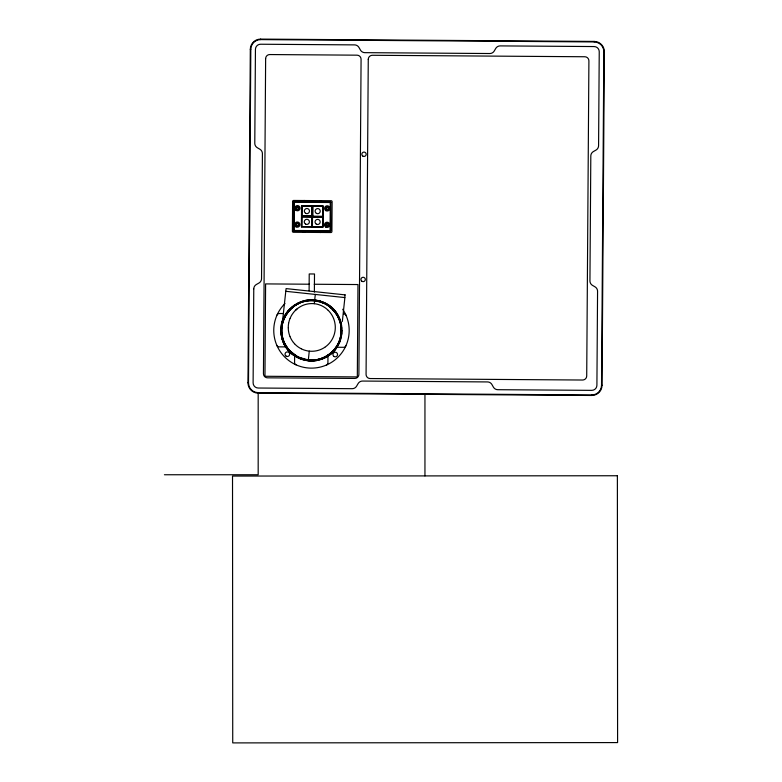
<?xml version="1.0" encoding="UTF-8"?>
<svg xmlns="http://www.w3.org/2000/svg" width="782" height="782" viewBox="0 0 782 782"><rect width="100%" height="100%" fill="white"/><g stroke="black" fill="none" stroke-linecap="round" stroke-linejoin="round"><path stroke-width="1.17" d="M247.982 382.828L250.308 49.295A10.264 10.264 0 0 1 260.641 39.1L594.173 41.426A10.264 10.264 0 0 1 604.369 51.759L602.042 385.291A10.264 10.264 0 0 1 591.71 395.477L258.177 393.16A10.264 10.264 0 0 1 247.982 382.828L248.5 382.828A9.746 9.746 0 0 0 258.177 392.642L258.177 474.752L164.406 474.752M248.5 382.828L250.817 49.295A9.746 9.746 0 0 1 260.641 39.608L594.173 41.935A9.746 9.746 0 0 1 603.851 51.749L601.534 385.291A9.746 9.746 0 0 1 591.71 394.969L258.177 392.642L258.177 393.16M260.641 39.608L260.641 39.1M280.933 330.121L281.031 332.761M293.485 230.475L293.68 202.255L294.452 201.492L330.757 201.912L330.845 230.739L330.063 231.501L293.768 231.081L293.485 230.475L330.786 230.739M294.247 231.198L294.452 201.541M301.412 226.946L301.481 216.682M301.49 216.164L301.559 205.901M309.105 290.836L309.222 273.954L314.501 273.983L314.374 292.087M311.676 226.76L311.744 217.005L301.999 216.937M311.822 206.233L311.754 215.979L301.999 215.91M312.184 227.015L312.262 216.751M312.262 216.243L312.331 205.979M312.78 215.988L312.849 206.243M322.966 227.093L323.034 216.829M323.034 216.321L323.113 206.057M330.063 231.452L330.278 201.795M591.71 395.477L591.71 394.969M594.173 41.935L594.173 41.426M341.998 330.698L341.91 328.059M280.943 329.926L281.471 324.706M341.998 330.903L341.47 336.084M339.965 338.723A36.031 32.6 2.8 0 0 341.05 333.562L341.157 332.497A36.109 32.727 7 0 0 341.187 329.134L341.138 328.02M282.234 323.865L286.085 288.597L345.126 294.873M301.461 348.909A23.225 23.03 6.1 0 0 309.261 351.138L308.323 360.003L298.03 356.973L289.584 350.59M314.305 303.699L315.293 294.443M345.067 294.873L344.784 297.571L285.713 291.295M341.06 333.562L341.099 333.191A31.133 30.312 -4.1 0 0 341.157 328.332M342.35 321.431L344.891 297.58M341.03 333.836L340.61 336.475A31.036 30.234 -3.2 0 1 337.785 344.285M288.705 322.976L289.154 321.079A24.486 24.271 6.1 0 1 289.966 318.665M281.52 324.471L282.155 321.861M341.421 336.358L340.786 338.938M282.859 322.223L282.185 325.087A30.86 30.048 13.3 0 0 281.882 327.081L281.872 327.267A36.226 32.854 6.5 0 0 281.803 327.971L281.764 332.203M339.994 338.919L339.212 341.177A35.307 31.984 5.5 0 1 338.059 343.728L337.697 344.481M282.204 321.715L283.104 319.115M340.737 339.105L339.838 341.714M283.407 320.503L285.244 316.339M283.172 318.958L284.345 316.397M339.769 341.871L338.655 344.315M290.083 318.382L290.914 316.573A24.555 24.34 6.1 0 1 292.224 314.315L293.602 312.409A24.056 23.851 6.1 0 1 299.389 307.238L301.471 306.055A23.304 23.108 6.1 0 1 303.983 304.97L305.224 304.56A23.098 22.903 6.1 0 1 309.066 303.758L310.386 303.631A22.551 22.365 6.1 0 1 318.753 304.628L320.698 305.342A23.03 22.834 6.1 0 1 322.966 306.436L324.755 307.522A23.343 23.147 6.1 0 1 326.641 308.929L327.981 310.141M284.423 316.231L285.88 313.758M338.508 344.588L337.335 346.641L339.711 342.008L341.832 333.64L340.981 322.585M337.101 345.527L337.668 344.539L335.058 348.567M336.964 345.771L336.563 346.406M337.11 346.993C334.305 353.073 321.861 360.619 314.022 360.834M336.387 346.69L336.338 346.758A30.381 29.638 0.2 0 1 330.571 353.2M285.977 313.602L287.708 311.246M336.954 347.228L335.243 349.564M334.804 348.889L331.148 352.741M295.381 310.444L297.16 308.851M330.385 353.396L328.264 354.979M292.136 306.779L290.122 308.577A33.606 30.547 6.3 0 0 287.815 311.089M330.806 354.041L332.809 352.242A33.606 30.518 5.9 0 0 335.097 349.72M294.403 306.026L292.615 307.385A29.736 29.716 -35 0 1 294.403 306.026L296.466 304.706M325.077 347.11L326.065 346.377A23.734 23.528 6.1 0 0 330.766 341.509L331.744 340.033A24.183 23.978 6.1 0 0 334.51 333.523L334.882 331.851A24.496 24.291 6.1 0 0 335.175 329.799L335.283 328.069A24.594 24.379 6.1 0 0 335.087 324.305L334.764 322.428A24.496 24.291 6.1 0 0 333.67 318.763M324.833 347.267L324.706 347.355A23.108 22.913 6.1 0 1 318.802 350.189L317.248 350.619A23.362 23.167 6.1 0 1 315.654 350.942A23.245 23.049 6.1 0 1 309.261 351.128M295.029 304.677L297.385 303.318M296.857 304.481L298.91 303.426M325.547 357.501L327.902 356.142A31.72 28.807 5.9 0 0 330.649 354.148M298.47 303.641L298.509 303.621A31.319 28.338 5.6 0 0 289.105 310.874L285.801 315.342A34.926 31.622 5.2 0 0 284.413 318.088M321.803 359.026C344.911 351.665 348.616 316.808 327.57 304.765M299.614 303.113L300.327 302.82M300.571 302.722L302.253 302.135M322.36 358.938L319.691 359.818A28.631 26.002 6 0 1 316.554 360.512M302.517 302.048L304.159 301.598A27.751 25.249 6 0 1 306.3 301.158M316.563 360.512C308.538 362.046 298.392 359.046 292.497 354.334M306.564 301.119L308.274 300.894A28.289 25.747 6.1 0 1 314.599 300.962A28.24 25.679 6.2 0 1 322.653 302.957M316.827 360.365L308.255 360.668L299.926 358.567M308.939 299.985L306.378 300.308A28.631 26.021 6.1 0 0 303.289 300.992L300.571 301.891A29.96 27.233 6.1 0 0 297.551 303.23M250.308 49.295L250.817 49.295M603.851 51.749L604.369 51.759M293.739 202.255L330.982 202.518M301.813 205.646L312.077 205.725M312.595 205.725L322.858 205.793M301.744 216.428L312.008 216.497M312.517 216.497L322.78 216.575M312.771 217.015L322.516 217.083M312.448 227.279L322.702 227.347M309.359 284.218L265.606 283.905L264.961 376.269L357.325 376.914L357.97 284.55L314.217 284.247M283.534 313.543L279.389 313.514A2.561 2.561 0 0 0 277.033 315.038M601.534 385.291L602.042 385.291M308.313 360.111C321.255 361.607 334.393 353.679 339.222 341.587A36.216 32.873 6.1 0 0 341.011 325.4C339.701 318.118 335.771 311.363 329.945 306.769A27.585 25.034 6.1 0 0 322.741 302.663L318.87 301.422A27.986 25.395 6.1 0 0 298.372 303.406C291.725 306.691 286.447 312.448 283.641 319.3A36.216 32.873 6.1 0 0 281.979 335.507C284.169 348.332 295.342 358.86 308.313 360.111A28.778 26.041 5.5 0 0 331.021 352.623M317.629 300.503L319.994 301.099M303.103 359.779L305.312 360.316A27.839 25.288 6.1 0 0 313.817 360.854M322.995 302.409C290.239 288.001 264.003 337.472 295.352 356.211M322.907 302.996L324.432 303.66A27.35 24.868 6.3 0 1 326.397 304.706M301.226 348.782L299.731 347.97A23.079 22.883 6.1 0 1 294.775 343.992M297.6 357.618L299.819 358.635A28.23 25.64 6.1 0 0 302.771 359.671M297.336 357.472L297.287 357.452A29.305 26.617 6.1 0 1 294.501 355.781C288.832 352.281 283.719 344.598 282.116 338.821M326.632 304.824L328.157 305.782M328.372 305.918L329.418 306.671M329.721 306.906L329.789 306.955A30.342 27.497 6.1 0 1 334.334 311.373L337.677 316.299L339.955 321.783M330.63 306.642L328.44 305.029A29.305 26.637 6 0 0 325.654 303.357L323.122 302.194A28.23 25.659 6 0 0 320.17 301.138M332.546 309.408L333.034 309.907M288.939 349.867L288.343 349.153L290.914 351.929M332.858 309.721L334.227 311.236A30.146 29.296 0.5 0 1 334.755 311.881A29.726 29.726 47.1 0 0 333.279 310.161L333.142 310.014M294.579 343.797L293.436 342.457M289.135 350.082L289.653 350.659M335.028 310.992L333.22 308.988A30.909 28.093 5.9 0 0 330.796 306.759M287.844 349.759L289.711 351.832A30.909 28.064 6.2 0 0 292.165 354.05M288.089 348.831L284.589 343.2M338.469 316.163L337.14 313.885A32.776 29.794 5.8 0 0 335.234 311.216M284.384 344.51L285.801 346.944A32.776 29.765 6.3 0 0 287.737 349.583M338.645 316.505L339.847 319.154M284.286 344.324L283.094 341.675M284.443 342.868L282.937 338.88M339.017 319.154L339.603 320.718M333.582 318.499L332.946 317.033A24.095 23.89 6.1 0 0 331.9 315.087L330.923 313.582A23.929 23.724 6.1 0 0 328.186 310.337M289.966 336.465L289.36 334.764A24.213 24.007 6.1 0 1 288.265 327.941M339.916 319.339L340.786 321.881M283.016 341.49C268.441 300.679 331.861 281.559 341.519 325.009M339.671 320.894L339.73 321.079A35.17 31.876 6.5 0 1 341.001 326.817L341.118 327.814M283.182 339.652L283.68 341.069A30.381 29.638 11.9 0 0 287.972 348.635M282.849 338.596L282.654 337.844A35.503 32.179 6.3 0 1 281.774 332.37M282.048 338.586L281.432 335.908M341.548 325.165L341.89 327.863M281.393 335.664L281.051 333.005M341.02 326.866L340.942 326.25A31.319 30.498 -6.3 0 0 340.717 324.901L340.678 324.696A31.231 30.381 1 0 0 339.975 321.988M288.265 327.648L288.333 325.752A24.711 24.496 6.1 0 1 288.646 323.279M424.949 393.805L424.949 475.906M285.43 316.143A30.957 29.99 7.5 0 1 292.703 307.482M289.887 350.835A29.491 28.856 7.8 0 0 308.323 359.994A29.491 28.856 4.3 0 0 328.235 354.94M325.371 357.579A29.96 27.204 6 0 1 322.36 358.928M282.82 338.371A31.094 30.283 17.4 0 1 281.891 327.267L282.009 326.202A35.972 32.609 5.2 0 1 283.367 320.688M334.706 311.91A30.889 30.009 0.8 0 1 338.987 319.173M329.711 307.13A29.794 28.866 3 0 1 332.428 309.516M293.426 342.457A23.646 23.44 6.1 0 1 290.083 336.768M282.928 321.988A31.368 30.557 19.4 0 1 284.296 318.245M309.115 299.975A27.839 25.288 6.1 0 1 317.648 300.513M292.273 306.652A31.72 28.826 6.2 0 1 295.029 304.667M312.487 360.16A27.126 24.613 6.1 0 1 310.386 360.15M342.682 309.252A37.712 37.712 0 0 1 334.491 360.287A37.712 37.712 0 0 1 283.055 355.214A37.712 37.712 0 0 1 284.99 303.563M326.368 365.067A2.561 2.561 0 0 0 327.912 362.721L327.961 356.504A2.561 2.561 0 0 1 328.245 355.36M296.095 364.852A2.561 2.561 0 0 1 294.57 362.486L294.618 356.279A2.561 2.561 0 0 0 294.022 354.617M276.818 345.312A2.561 2.561 0 0 0 279.154 346.856L285.371 346.905A2.561 2.561 0 0 1 286.525 347.188M287.17 347.658A2.561 2.561 0 0 1 287.424 347.961M343.777 313.963A2.561 2.561 0 0 1 346.123 315.517M336.729 347.335A2.561 2.561 0 0 1 337.335 347.267L343.542 347.306A2.561 2.561 0 0 0 345.908 345.791M303.23 202.118A1.075 1.075 0 0 1 303.465 200.739A1.075 1.075 0 0 1 304.863 200.749A1.075 1.075 0 0 1 305.068 202.127M304.99 231.052A1.075 1.075 0 0 1 303.983 232.401A1.075 1.075 0 0 1 302.888 231.12M321.392 231.091A1.075 1.075 0 0 1 320.356 232.508A1.075 1.075 0 0 1 319.349 231.081M319.613 202.157A1.075 1.075 0 0 1 320.581 200.593A1.075 1.075 0 0 1 321.529 202.176M253.769 288.92L253.114 382.857A5.132 5.132 0 0 0 258.216 388.028L352.144 388.683A5.132 5.132 0 0 0 356.612 386.152L358.107 383.591A5.132 5.132 0 0 1 362.574 381.059L487.499 381.929A5.132 5.132 0 0 1 491.917 384.519L493.383 387.1A5.132 5.132 0 0 0 497.811 389.7L591.749 390.355A5.132 5.132 0 0 0 596.91 385.252L597.565 291.315A5.132 5.132 0 0 0 595.034 286.857L592.473 285.362A5.132 5.132 0 0 1 589.941 280.894L590.811 155.97A5.132 5.132 0 0 1 593.411 151.552L595.982 150.085A5.132 5.132 0 0 0 598.582 145.657L599.237 51.72A5.132 5.132 0 0 0 594.144 46.558L500.206 45.903A5.132 5.132 0 0 0 495.739 48.435L494.244 50.986A5.132 5.132 0 0 1 489.776 53.528L364.862 52.658A5.132 5.132 0 0 1 360.434 50.058L358.967 47.477A5.132 5.132 0 0 0 354.539 44.887L260.611 44.232A5.132 5.132 0 0 0 255.44 49.325L254.785 143.262A5.132 5.132 0 0 0 257.317 147.73L259.878 149.225A5.132 5.132 0 0 1 262.41 153.683L261.54 278.607A5.132 5.132 0 0 1 258.94 283.035L256.369 284.501A5.132 5.132 0 0 0 253.769 288.92M265.636 58.63L263.446 373.698A4.106 4.106 0 0 0 267.522 377.833L354.754 378.439A4.106 4.106 0 0 0 358.889 374.363L361.079 59.295A4.106 4.106 0 0 0 357.003 55.17L269.77 54.554A4.106 4.106 0 0 0 265.636 58.63M292.615 201.482L292.4 231.237A1.026 1.026 0 0 0 293.426 232.274L330.884 232.537A1.026 1.026 0 0 0 331.91 231.511L332.125 201.756A1.026 1.026 0 0 0 331.099 200.72L293.641 200.456A1.026 1.026 0 0 0 292.615 201.482M301.744 216.682L301.666 226.946L311.93 227.015L312.008 216.751L301.744 216.682M301.813 205.901L301.744 216.164L312.008 216.243L312.077 205.979L301.813 205.901M301.969 206.165L301.823 226.692L322.555 226.829L322.702 206.311L301.969 206.165M312.517 216.761L312.448 227.015L322.712 227.093L322.78 216.829L312.517 216.761M312.595 205.979L312.517 216.243L322.78 216.311L322.858 206.047L312.595 205.979M368.263 59.354L366.074 374.412A4.106 4.106 0 0 0 370.15 378.547L582.58 380.023A4.106 4.106 0 0 0 586.715 375.947L588.905 60.888A4.106 4.106 0 0 0 584.828 56.754L372.398 55.278A4.106 4.106 0 0 0 368.263 59.354M617.379 475.749L232.518 476.062L232.733 742.9L617.594 742.587L617.379 475.749M286.075 356.113A2.307 2.307 0 0 0 289.663 354.334A2.307 2.307 0 0 0 286.329 352.125A2.307 2.307 0 0 0 286.075 356.113M333.973 356.455A2.307 2.307 0 0 0 337.55 354.666A2.307 2.307 0 0 0 334.217 352.457A2.307 2.307 0 0 0 333.973 356.455M305.615 213.281A2.561 2.561 0 0 0 309.477 211.091A2.561 2.561 0 0 0 305.645 208.843A2.561 2.561 0 0 0 305.615 213.281M316.309 224.141A2.561 2.561 0 0 0 320.18 221.941A2.561 2.561 0 0 0 316.348 219.693A2.561 2.561 0 0 0 316.309 224.141M296.114 210.446A2.62 2.62 0 0 0 300.053 208.198A2.62 2.62 0 0 0 296.143 205.91A2.62 2.62 0 0 0 296.114 210.446M325.879 210.651A2.62 2.62 0 0 0 329.818 208.413A2.62 2.62 0 0 0 325.908 206.116A2.62 2.62 0 0 0 325.879 210.651M325.762 227.073A2.62 2.62 0 0 0 329.701 224.825A2.62 2.62 0 0 0 325.791 222.538A2.62 2.62 0 0 0 325.762 227.073M295.997 226.858A2.62 2.62 0 0 0 299.936 224.62A2.62 2.62 0 0 0 296.036 222.332A2.62 2.62 0 0 0 295.997 226.858M296.573 225.89A1.486 1.486 0 0 0 298.812 224.61A1.486 1.486 0 0 0 296.593 223.31A1.486 1.486 0 0 0 296.573 225.89M296.681 209.468A1.486 1.486 0 0 0 298.929 208.198A1.486 1.486 0 0 0 296.701 206.888A1.486 1.486 0 0 0 296.681 209.468M326.446 209.674A1.486 1.486 0 0 0 328.684 208.403A1.486 1.486 0 0 0 326.465 207.093A1.486 1.486 0 0 0 326.446 209.674M326.329 226.096A1.486 1.486 0 0 0 328.577 224.825A1.486 1.486 0 0 0 326.348 223.515A1.486 1.486 0 0 0 326.329 226.096M316.387 213.359A2.561 2.561 0 0 0 320.249 211.169A2.561 2.561 0 0 0 316.417 208.921A2.561 2.561 0 0 0 316.387 213.359M305.537 224.063A2.561 2.561 0 0 0 309.398 221.863A2.561 2.561 0 0 0 305.567 219.615A2.561 2.561 0 0 0 305.537 224.063M361.968 281.295A2.18 2.18 0 0 0 365.321 279.555A2.18 2.18 0 0 0 362.134 277.522A2.18 2.18 0 0 0 361.968 281.295M296.749 225.509A1.075 1.075 0 0 0 298.401 224.649A1.075 1.075 0 0 0 296.828 223.652A1.075 1.075 0 0 0 296.749 225.509M326.505 225.724A1.075 1.075 0 0 0 328.166 224.854A1.075 1.075 0 0 0 326.583 223.857A1.075 1.075 0 0 0 326.505 225.724M362.838 156.097A2.18 2.18 0 0 0 366.191 154.347A2.18 2.18 0 0 0 363.004 152.314A2.18 2.18 0 0 0 362.838 156.097M296.857 209.097A1.075 1.075 0 0 0 298.519 208.227A1.075 1.075 0 0 0 296.945 207.23A1.075 1.075 0 0 0 296.857 209.097M326.622 209.302A1.075 1.075 0 0 0 328.274 208.442A1.075 1.075 0 0 0 326.7 207.435A1.075 1.075 0 0 0 326.622 209.302"/></g></svg>
